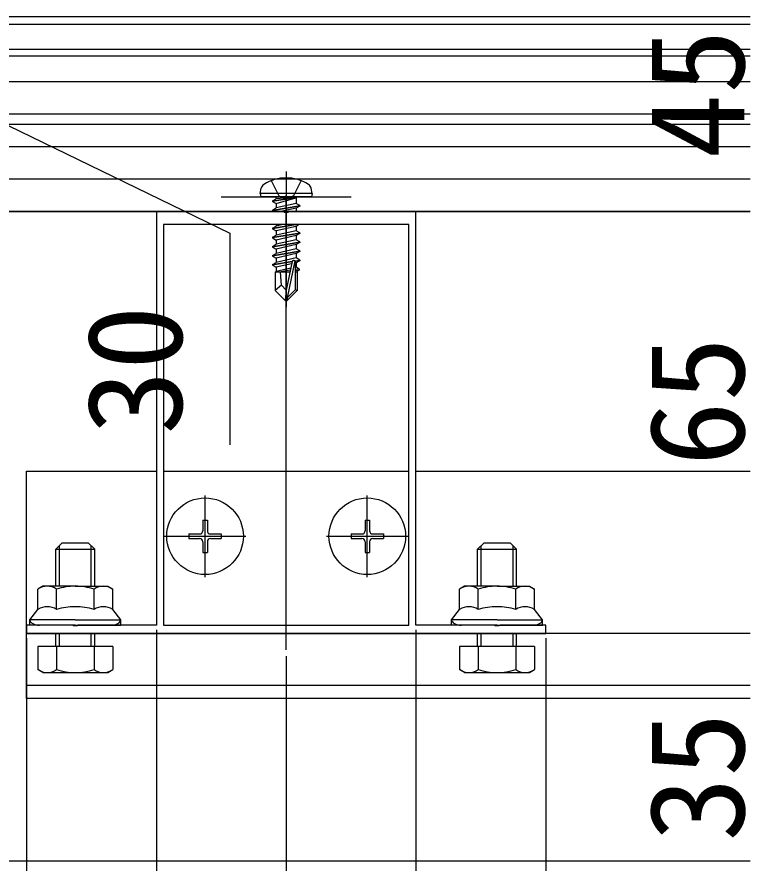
# Model space of a CAD drawing. Units: millimetres, scale not verified. Extents: x -875 to 875, y -1304 to 1297.
# Drawn here: x 217.4 to 330.4, y -116.6 to 13.8 of the extents above; entities that cross this region are included whole.
import ezdxf
from ezdxf.enums import TextEntityAlignment as Align

# ---------------------------------------------------------------- set-up
doc = ezdxf.new("R2010")
doc.units = ezdxf.units.MM
doc.header["$LTSCALE"] = 8
for name, color, linetype in [('0-3_YKK_11', 7, 'Continuous'), ('0-5_YKK_12', 2, 'Continuous'), ('0-6_YKK_13', 4, 'Continuous'), ('0-8_YKK_D', 6, 'Continuous')]:
    doc.layers.add(name, color=color, linetype=linetype)
doc.styles.add('ＭＳ ゴシック', font='')
doc.styles.get('ＭＳ ゴシック').set_extended_font_data('MS Gothic')

msp = doc.modelspace()

# ---------------------------------------------------------------- linework, layer by layer
at = {"layer": '0-3_YKK_11'}
for points in [[(218.881, -81.2), (298.881, -81.2), (298.881, -79.9), (291.84, -79.9), (291.656, -80.02), (291.107, -80.02), (290.923, -79.9), (278.881, -79.9), (278.881, -16.2), (259.34, -16.2), (259.156, -16.32), (258.607, -16.32), (258.423, -16.2), (238.881, -16.2), (238.881, -79.9), (226.84, -79.9), (226.656, -80.02), (226.107, -80.02), (225.923, -79.9), (218.881, -79.9)], [(277.781, -79.9), (277.781, -18.2), (239.981, -18.2), (239.981, -79.9)]]:
    msp.add_lwpolyline(points, close=True, dxfattribs=at)
at = {"layer": '0-5_YKK_12'}
for p, q in [((139.881, 12.68), (330.381, 12.68)), ((139.881, 7.8), (330.381, 7.8)), ((139.881, -2.7), (330.381, -2.7)), ((258.881, -83.7), (258.881, -13.7)), ((139.881, -16.2), (330.381, -16.2)), ((218.881, -56.2), (238.881, -56.2)), ((218.881, -91.2), (218.881, -56.2)), ((239.981, -56.2), (277.781, -56.2)), ((278.881, -56.2), (330.381, -56.2)), ((330.381, -81.2), (218.881, -81.2)), ((330.381, -89.2), (218.881, -89.2)), ((330.381, -91.2), (218.881, -91.2)), ((122.381, -116.2), (330.381, -116.2))]:
    msp.add_line(p, q, dxfattribs=at)
at = {"layer": '0-6_YKK_13'}
for p, q in [((330.381, 13.8), (139.881, 13.8)), ((330.381, 8.8), (139.881, 8.8)), ((330.381, 3.8), (139.881, 3.8)), ((330.381, -1.2), (139.881, -1.2)), ((330.381, -6.2), (139.881, -6.2)), ((258.881, -10), (258.881, -30.9)), ((330.381, -11.2), (139.881, -11.2)), ((254.881, -13.4), (255.023, -12.597)), ((262.881, -13.4), (262.74, -12.597)), ((248.881, -13.9), (268.881, -13.9)), ((262.881, -13.4), (254.881, -13.4)), ((254.881, -13.4), (254.97, -13.9)), ((262.793, -13.9), (254.97, -13.9)), ((256.781, -14.55), (260.381, -13.95)), ((260.381, -14.05), (256.781, -14.65)), ((256.781, -14.55), (257.331, -14.232)), ((260.381, -13.95), (257.331, -14.232)), ((257.331, -14.967), (260.381, -14.05)), ((257.331, -14.1), (257.331, -14.232)), ((260.381, -13.95), (260.381, -14.05)), ((260.431, -14.1), (260.431, -14.932)), ((262.881, -13.4), (262.793, -13.9)), ((256.781, -14.55), (256.781, -14.65)), ((256.781, -14.55), (256.781, -14.65)), ((256.781, -14.65), (257.331, -14.967)), ((256.781, -15.95), (260.981, -15.25)), ((260.981, -15.35), (256.781, -16.05)), ((256.781, -15.95), (257.331, -15.632)), ((260.431, -14.932), (257.331, -15.632)), ((257.331, -14.967), (257.331, -15.632)), ((260.981, -15.25), (260.431, -14.932)), ((260.981, -15.35), (260.431, -15.667)), ((260.981, -15.25), (260.981, -15.35)), ((330.381, -16.2), (139.881, -16.2)), ((256.781, -15.95), (256.781, -16.05)), ((256.781, -16.05), (257.041, -16.2)), ((260.431, -15.667), (258.073, -16.2)), ((260.431, -15.667), (260.431, -16.2)), ((260.681, -18.2), (256.781, -18.85)), ((256.781, -18.75), (260.081, -18.2)), ((258.361, -18.2), (257.331, -18.432)), ((257.331, -18.2), (257.331, -18.432)), ((256.781, -18.75), (257.331, -18.432)), ((256.781, -18.75), (256.781, -18.85)), ((256.781, -18.85), (257.331, -19.167)), ((256.781, -20.15), (260.981, -19.45)), ((260.981, -19.55), (256.781, -20.25)), ((260.431, -19.132), (257.331, -19.832)), ((257.331, -19.167), (257.331, -19.832)), ((260.431, -18.467), (260.431, -19.132)), ((260.981, -19.45), (260.431, -19.132)), ((260.981, -19.45), (260.981, -19.55)), ((256.781, -20.15), (257.331, -19.832)), ((256.781, -20.15), (256.781, -20.25)), ((256.781, -20.25), (257.331, -20.567)), ((256.781, -21.55), (260.981, -20.85)), ((260.431, -20.532), (257.331, -21.232)), ((257.331, -20.567), (257.331, -21.232)), ((260.431, -19.867), (260.431, -20.532)), ((260.981, -20.85), (260.431, -20.532)), ((260.981, -20.85), (260.981, -20.95)), ((260.981, -20.95), (256.781, -21.65)), ((256.781, -21.55), (257.331, -21.232)), ((256.781, -21.55), (256.781, -21.65)), ((256.781, -21.65), (257.331, -21.967)), ((260.431, -21.932), (257.331, -22.632)), ((257.331, -21.967), (257.331, -22.632)), ((260.431, -21.267), (260.431, -21.932)), ((260.981, -22.25), (260.431, -21.932)), ((256.781, -22.95), (260.981, -22.25)), ((260.981, -22.35), (256.781, -23.05)), ((256.781, -22.95), (257.331, -22.632)), ((256.781, -22.95), (256.781, -23.05)), ((256.781, -23.05), (257.331, -23.367)), ((260.431, -23.332), (257.331, -24.032)), ((257.331, -23.367), (257.331, -24.032)), ((260.431, -22.667), (260.431, -23.332)), ((260.981, -23.65), (260.431, -23.332)), ((260.981, -22.25), (260.981, -22.35)), ((256.781, -24.35), (259.807, -23.846)), ((259.779, -23.95), (256.781, -24.45)), ((256.781, -24.35), (257.331, -24.032)), ((256.781, -24.35), (256.781, -24.45)), ((256.781, -24.45), (257.331, -24.767)), ((259.722, -24.228), (257.331, -24.767)), ((259.791, -23.893), (258.881, -28.278)), ((260.213, -23.777), (259.031, -29.476)), ((260.214, -23.778), (260.981, -23.65)), ((260.981, -23.75), (260.268, -23.869)), ((260.431, -24.732), (260.278, -24.767)), ((260.281, -23.948), (260.281, -28.226)), ((260.431, -24.067), (260.431, -24.732)), ((260.881, -24.992), (260.431, -24.732)), ((260.981, -23.65), (260.981, -23.75)), ((257.181, -25.5), (257.331, -25.432)), ((257.181, -25.5), (257.181, -28.35)), ((259.458, -25.5), (257.181, -25.5)), ((257.331, -24.767), (257.331, -25.432)), ((259.577, -24.925), (257.331, -25.432)), ((259.516, -25.217), (257.798, -25.5)), ((259.461, -25.484), (259.377, -25.5)), ((260.881, -24.992), (260.281, -25.091)), ((260.881, -25.208), (260.281, -25.324)), ((260.581, -25.5), (260.281, -25.5)), ((260.881, -25.208), (260.581, -25.381)), ((260.581, -25.381), (260.581, -28.35)), ((260.881, -24.992), (260.881, -25.208)), ((258.139, -27.546), (257.181, -28.35)), ((258.731, -29.9), (257.181, -28.35)), ((258.881, -28.278), (258.731, -29.9)), ((258.881, -28.278), (258.881, -29.9)), ((260.281, -28.226), (259.031, -29.476)), ((259.031, -29.9), (260.581, -28.35)), ((260.581, -28.35), (260.281, -28.226)), ((258.731, -29.9), (259.031, -29.9)), ((259.031, -29.476), (259.031, -29.9)), ((246.381, -72.5), (246.381, -59.9)), ((271.381, -72.5), (271.381, -59.9)), ((246.031, -63.7), (246.731, -63.7)), ((246.031, -63.7), (246.031, -65.35)), ((246.731, -63.7), (246.731, -65.35)), ((271.031, -63.7), (271.731, -63.7)), ((271.031, -63.7), (271.031, -65.35)), ((271.731, -63.7), (271.731, -65.35)), ((240.081, -66.2), (252.681, -66.2)), ((243.881, -65.85), (243.881, -66.55)), ((243.881, -65.85), (245.531, -65.85)), ((247.231, -65.85), (248.881, -65.85)), ((248.881, -65.85), (248.881, -66.55)), ((265.081, -66.2), (277.681, -66.2)), ((268.881, -65.85), (268.881, -66.55)), ((268.881, -65.85), (270.531, -65.85)), ((272.231, -65.85), (273.881, -65.85)), ((273.881, -65.85), (273.881, -66.55)), ((223.921, -73.9), (223.921, -67.66)), ((228.841, -73.9), (228.841, -67.66)), ((243.881, -66.55), (245.531, -66.55)), ((246.031, -67.05), (246.031, -68.7)), ((246.731, -67.05), (246.731, -68.7)), ((247.231, -66.55), (248.881, -66.55)), ((268.881, -66.55), (270.531, -66.55)), ((271.031, -67.05), (271.031, -68.7)), ((271.731, -67.05), (271.731, -68.7)), ((272.231, -66.55), (273.881, -66.55)), ((288.921, -73.9), (288.921, -67.66)), ((293.841, -73.9), (293.841, -67.66)), ((223.381, -68.2), (229.381, -68.2)), ((246.031, -68.7), (246.731, -68.7)), ((271.031, -68.7), (271.731, -68.7)), ((288.381, -68.2), (294.381, -68.2)), ((221.381, -73.9), (220.608, -74.347)), ((226.381, -73.9), (221.381, -73.9)), ((226.381, -73.9), (231.381, -73.9)), ((231.381, -73.9), (232.155, -74.347)), ((286.381, -73.9), (285.608, -74.347)), ((291.381, -73.9), (286.381, -73.9)), ((291.381, -73.9), (296.381, -73.9)), ((296.381, -73.9), (297.155, -74.347)), ((220.608, -77.5), (220.608, -74.347)), ((223.495, -77.5), (223.495, -74.347)), ((229.268, -77.5), (229.268, -74.347)), ((232.155, -77.5), (232.155, -74.347)), ((285.608, -77.5), (285.608, -74.347)), ((288.495, -77.5), (288.495, -74.347)), ((294.268, -77.5), (294.268, -74.347)), ((297.155, -77.5), (297.155, -74.347)), ((219.381, -79.9), (219.381, -79.1)), ((233.381, -79.9), (233.381, -79.1)), ((284.381, -79.9), (284.381, -79.1)), ((298.381, -79.9), (298.381, -79.1)), ((226.381, -79.9), (219.381, -79.9)), ((226.381, -79.9), (233.381, -79.9)), ((291.381, -79.9), (284.381, -79.9)), ((291.381, -79.9), (298.381, -79.9)), ((223.381, -83.2), (223.381, -81.2)), ((223.921, -83.2), (223.921, -81.2)), ((228.841, -83.2), (228.841, -81.2)), ((229.381, -83.2), (229.381, -81.2)), ((288.381, -83.2), (288.381, -81.2)), ((288.921, -83.2), (288.921, -81.2)), ((293.841, -83.2), (293.841, -81.2)), ((294.381, -83.2), (294.381, -81.2)), ((223.495, -83.2), (223.495, -86.753)), ((229.268, -83.2), (229.268, -86.753)), ((232.155, -83.2), (232.155, -86.753)), ((288.495, -83.2), (288.495, -86.753)), ((294.268, -83.2), (294.268, -86.753)), ((297.155, -83.2), (297.155, -86.753)), ((221.381, -87.2), (220.608, -86.753)), ((221.381, -87.2), (231.381, -87.2)), ((231.381, -87.2), (232.155, -86.753)), ((286.381, -87.2), (285.608, -86.753)), ((286.381, -87.2), (296.381, -87.2)), ((296.381, -87.2), (297.155, -86.753))]:
    msp.add_line(p, q, dxfattribs=at)
for points in [[(256.581, -11.42), (257.736, -13.737), (258.881, -14.346)], [(261.181, -11.42), (260.026, -13.737), (258.881, -14.346)], [(260.895, -18.2), (260.431, -18.467), (257.331, -19.167)], [(260.981, -19.55), (260.431, -19.867), (257.331, -20.567)], [(260.981, -20.95), (260.431, -21.267), (257.331, -21.967)], [(260.981, -22.35), (260.431, -22.667), (257.331, -23.367)], [(260.981, -23.75), (260.431, -24.067), (260.281, -24.101)], [(258.881, -28.278), (258.139, -27.546), (257.981, -25.5)], [(223.381, -73.9), (223.381, -68.2), (224.381, -67.2), (228.381, -67.2)], [(229.381, -73.9), (229.381, -68.2), (228.381, -67.2)], [(288.381, -73.9), (288.381, -68.2), (289.381, -67.2), (293.381, -67.2)], [(294.381, -73.9), (294.381, -68.2), (293.381, -67.2)], [(226.381, -79.1), (219.381, -79.1), (220.608, -77.5)], [(226.381, -79.1), (233.381, -79.1), (232.155, -77.5)], [(291.381, -79.1), (284.381, -79.1), (285.608, -77.5)], [(291.381, -79.1), (298.381, -79.1), (297.155, -77.5)], [(232.155, -83.2), (220.608, -83.2), (220.608, -86.753)], [(297.155, -83.2), (285.608, -83.2), (285.608, -86.753)]]:
    msp.add_lwpolyline(points, dxfattribs=at)
for centre in [(246.381, -66.2), (271.381, -66.2)]:
    msp.add_circle(centre, 5.9, dxfattribs=at)
for centre, radius, start, end in [((258.881, -17.5), 6.5, 57.94412, 122.05588), ((255.909, -12.754), 0.9, 122.05588, 170), ((261.854, -12.754), 0.9, 10, 57.94412), ((257.131, -14.1), 0.2, 0, 90), ((260.631, -14.1), 0.2, 90, 180), ((260.033, -23.948), 0.248, 0, 167.19096), ((245.531, -65.35), 0.5, 270, 0), ((247.231, -65.35), 0.5, 180, 270), ((270.531, -65.35), 0.5, 270, 0), ((272.231, -65.35), 0.5, 180, 270), ((245.531, -67.05), 0.5, 0, 90), ((247.231, -67.05), 0.5, 90, 180), ((270.531, -67.05), 0.5, 0, 90), ((272.231, -67.05), 0.5, 90, 180), ((222.051, -76.456), 2.556, 55.61575, 124.38425), ((226.381, -83.453), 9.553, 90, 107.58795), ((226.381, -83.453), 9.553, 72.41205, 90), ((230.712, -76.456), 2.556, 55.61575, 124.38425), ((287.051, -76.456), 2.556, 55.61575, 124.38425), ((291.381, -83.453), 9.553, 90, 107.58795), ((291.381, -83.453), 9.553, 72.41205, 90), ((295.712, -76.456), 2.556, 55.61575, 124.38425), ((222.051, -79.609), 2.556, 55.61575, 124.38425), ((226.381, -86.607), 9.553, 90, 107.58795), ((226.381, -86.607), 9.553, 72.41205, 90), ((230.712, -79.609), 2.556, 55.61575, 124.38425), ((287.051, -79.609), 2.556, 55.61575, 124.38425), ((291.381, -86.607), 9.553, 90, 107.58795), ((291.381, -86.607), 9.553, 72.41205, 90), ((295.712, -79.609), 2.556, 55.61575, 124.38425), ((222.051, -84.644), 2.556, 235.61575, 304.38425), ((226.381, -77.647), 9.553, 252.41205, 287.58795), ((230.712, -84.644), 2.556, 235.61575, 304.38425), ((287.051, -84.644), 2.556, 235.61575, 304.38425), ((291.381, -77.647), 9.553, 252.41205, 287.58795), ((295.712, -84.644), 2.556, 235.61575, 304.38425)]:
    msp.add_arc(centre, radius, start, end, dxfattribs=at)
for centre, start_param, end_param in [((220.881, -79.1), 6.2831853, 7.8539816), ((231.881, -79.1), 1.5707963, 3.1415927), ((285.881, -79.1), 6.2831853, 7.8539816), ((296.881, -79.1), 1.5707963, 3.1415927)]:
    msp.add_ellipse(centre, major_axis=(-1.5, 0), ratio=0.533333, start_param=start_param, end_param=end_param, dxfattribs=at)
at = {"layer": '0-8_YKK_D'}
for p, q in [((238.881, -80.6), (238.881, -157.2)), ((278.881, -80.6), (278.881, -157.2)), ((218.881, -81.9), (218.881, -197.2)), ((298.881, -81.9), (298.881, -197.2)), ((258.881, -84.7), (258.881, -237.2)), ((258.881, -84.7), (258.881, -237.2))]:
    msp.add_line(p, q, dxfattribs=at)
msp.add_lwpolyline([(212.381, -1.2), (250.219, -19.505), (250.219, -52.096)], dxfattribs=at)

# ---------------------------------------------------------------- texts
at = {"layer": '0-8_YKK_D', "style": 'ＭＳ ゴシック'}
for s, p in [('45', (333.881, -8.018)), ('30', (247.219, -50.573)), ('65', (333.881, -55.403)), ('35', (333.881, -113.245))]:
    msp.add_text(s, height=14.66, rotation=90, dxfattribs=at).set_placement(p, align=Align.BOTTOM_LEFT)

doc.saveas('drawing.dxf')
